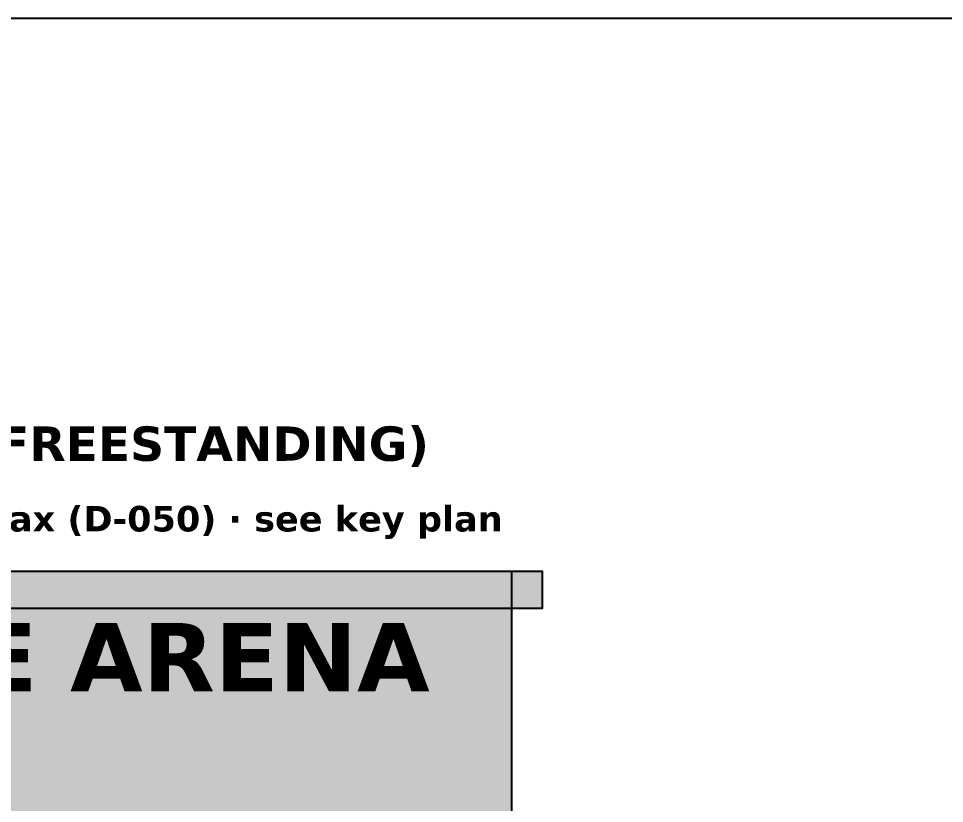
# Model space of a CAD drawing. Header units: inches. Extents: x 0.4 to 16.5, y 0.5 to 10.5.
# Drawn here: x 8.734 to 10.617, y 8.903 to 10.5 of the extents above; entities that cross this region are included whole.
import ezdxf
from ezdxf.enums import TextEntityAlignment as Align

# ---------------------------------------------------------------- set-up
doc = ezdxf.new("R2010")
doc.units = ezdxf.units.IN
doc.header["$MEASUREMENT"] = 0
for name, color, linetype in [('A-ELEV-FILL', 7, 'Continuous'), ('A-ELEV-IDEN', 7, 'Continuous'), ('A-ELEV-OTLN', 7, 'Continuous'), ('A-ELEV-SIGN', 7, 'Continuous'), ('G-ANNO-TTLB', 7, 'Continuous')]:
    doc.layers.add(name, color=color, linetype=linetype)
doc.styles.add('KS-BOLD', font='DejaVuSans-Bold.ttf')

msp = doc.modelspace()

# ---------------------------------------------------------------- hatches: boundary and pattern name
at = {"layer": 'A-ELEV-FILL', "true_color": 0xcc0000}
msp.add_hatch(color=7, dxfattribs=at).paths.add_polyline_path([(6.9875, 6.25), (7.4875, 6.25), (7.4875, 7.6312), (7.4875, 7.6312), (7.4894, 7.6799), (7.495, 7.7283), (7.5043, 7.7763), (7.5173, 7.8237), (7.5339, 7.8703), (7.5541, 7.9159), (7.5777, 7.9602), (7.6047, 8.0031), (7.635, 8.0445), (7.6683, 8.084), (7.7046, 8.1216), (7.7438, 8.1572), (7.7856, 8.1904), (7.8298, 8.2213), (7.8764, 8.2497), (7.925, 8.2754), (7.9755, 8.2983), (8.0277, 8.3184), (8.0812, 8.3355), (8.136, 8.3497), (8.1918, 8.3607), (8.2483, 8.3686), (8.3053, 8.3734), (8.3625, 8.375), (8.4197, 8.3734), (8.4767, 8.3686), (8.5332, 8.3607), (8.589, 8.3497), (8.6438, 8.3355), (8.6973, 8.3184), (8.7495, 8.2983), (8.8, 8.2754), (8.8486, 8.2497), (8.8952, 8.2213), (8.9394, 8.1904), (8.9812, 8.1572), (9.0204, 8.1216), (9.0567, 8.084), (9.09, 8.0445), (9.1203, 8.0031), (9.1473, 7.9602), (9.1709, 7.9159), (9.1911, 7.8703), (9.2077, 7.8237), (9.2207, 7.7763), (9.23, 7.7283), (9.2356, 7.6799), (9.2375, 7.6312), (9.2375, 7.6312), (9.2375, 6.25), (9.7375, 6.25), (9.7375, 9.375), (6.9875, 9.375)])
at = {"layer": 'A-ELEV-OTLN', "true_color": 0xcc0000}
msp.add_hatch(color=7, dxfattribs=at).paths.add_polyline_path([(6.925, 9.3), (9.8, 9.3), (9.8, 9.375), (6.925, 9.375)])

# ---------------------------------------------------------------- linework, layer by layer
at = {"layer": 'A-ELEV-OTLN'}
msp.add_line((6.925, 9.3), (9.8, 9.3), dxfattribs=at)
msp.add_lwpolyline([(6.925, 9.3), (9.8, 9.3), (9.8, 9.375), (6.925, 9.375)], close=True, dxfattribs=at)
msp.add_lwpolyline([(9.7375, 6.25), (9.7375, 9.375), (6.9875, 9.375), (6.9875, 6.25)], dxfattribs=at)
at = {"layer": 'G-ANNO-TTLB'}
msp.add_lwpolyline([(0.5, 0.5), (16.5, 0.5), (16.5, 10.5), (0.5, 10.5)], close=True, dxfattribs=at)

# ---------------------------------------------------------------- texts
at = {"layer": 'A-ELEV-IDEN', "style": 'KS-BOLD'}
for s, height, p in [('GRAND ENTRANCE PORTAL (FREESTANDING)', 0.07, (8.3625, 9.6)), ("30' in front of the E1 doors (D-046) · 50' max (D-050) · see key plan", 0.052, (8.3625, 9.4563))]:
    msp.add_text(s, height=height, dxfattribs=at).set_placement(p, align=Align.CENTER)
at = {"layer": 'A-ELEV-SIGN', "style": 'KS-BOLD'}
msp.add_text('TROJAN HORSE ARENA', height=0.138889, dxfattribs=at).set_placement((8.3625, 9.1312), align=Align.CENTER)

doc.saveas('drawing.dxf')
